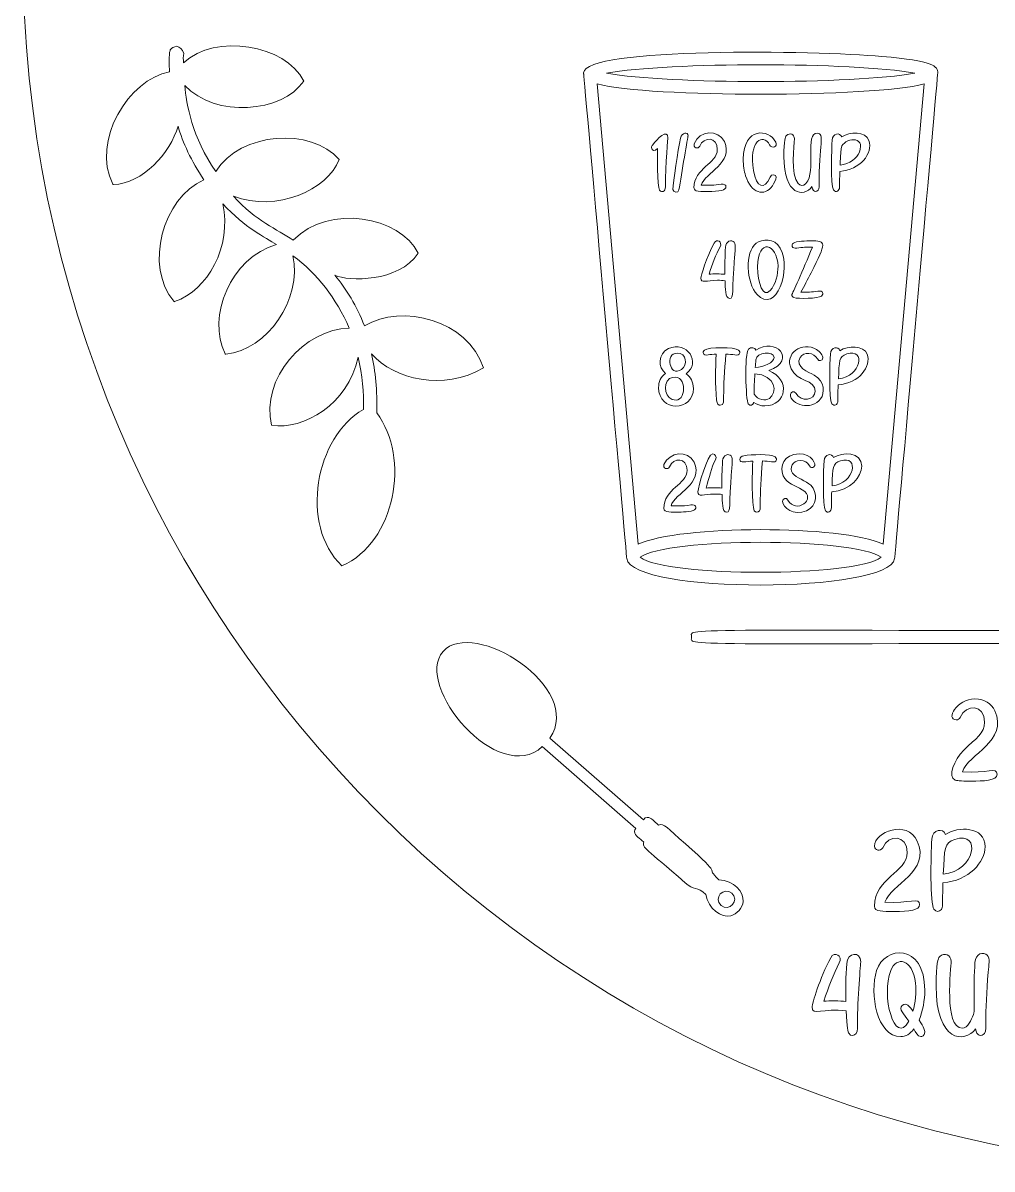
# Model space of a CAD drawing. Header units: inches. Extents: x 22.21 to 28.21, y -9.08 to -3.08.
# Drawn here: x 22.211 to 24.603, y -9.083 to -6.254 of the extents above; entities that cross this region are included whole.
import ezdxf

# ---------------------------------------------------------------- set-up
doc = ezdxf.new("R2010")
doc.units = ezdxf.units.IN
doc.header["$MEASUREMENT"] = 0
doc.layers.add('_U+0421_U+043B_U+043E_U+0439 1', color=7, linetype='Continuous')

msp = doc.modelspace()

# ---------------------------------------------------------------- linework, layer by layer
at = {"layer": '_U+0421_U+043B_U+043E_U+0439 1', "color": 1, "lineweight": 9, "true_color": 0xff0000}
msp.add_open_spline([(25.2111, -3.0833), (23.5543, -3.0833), (22.2111, -4.4265), (22.2111, -6.0833), (22.2111, -7.7402), (23.5543, -9.0833), (25.2111, -9.0833), (26.868, -9.0833), (28.2111, -7.7402), (28.2111, -6.0833), (28.2111, -4.4265), (26.868, -3.0833), (25.2111, -3.0833)], degree=3, knots=[0, 0, 0, 0, 1, 1, 1, 2, 2, 2, 3, 3, 3, 4, 4, 4, 4], dxfattribs=at)
at = {"layer": '_U+0421_U+043B_U+043E_U+0439 1', "color": 7, "lineweight": 9, "true_color": 0xffffff}
for points, knots in [([(23.0713, -7.0706), (23.0812, -7.1136), (23.0855, -7.1615), (23.0843, -7.2168), (23.1676, -7.3274), (23.1306, -7.5357), (22.9984, -7.5942), (22.892, -7.4937), (22.9337, -7.2738), (23.0512, -7.2079), (23.0531, -7.1668), (23.0488, -7.1235), (23.0385, -7.0792), (23.0135, -7.1951), (22.9039, -7.2594), (22.8247, -7.2473), (22.7968, -7.132), (22.9071, -7.0094), (23.0163, -7.0073), (22.9843, -6.9333), (22.9376, -6.8733), (22.8775, -6.8288), (22.9003, -6.9348), (22.8149, -7.0621), (22.7117, -7.0715), (22.7117, -7.0715), (22.7105, -7.0716), (22.7105, -7.0716), (22.7105, -7.0716), (22.71, -7.0705), (22.71, -7.0705), (22.664, -6.9801), (22.7244, -6.8324), (22.837, -6.8009), (22.8089, -6.7843), (22.7596, -6.7594), (22.7041, -6.7008), (22.7271, -6.8061), (22.6671, -6.9146), (22.5855, -6.9417), (22.5855, -6.9417), (22.5844, -6.9421), (22.5844, -6.9421), (22.5844, -6.9421), (22.5836, -6.9412), (22.5836, -6.9412), (22.5097, -6.8547), (22.5563, -6.6857), (22.6576, -6.6413), (22.6269, -6.5948), (22.605, -6.5491), (22.5938, -6.5084), (22.5752, -6.5756), (22.5057, -6.6516), (22.4344, -6.6528), (22.4344, -6.6528), (22.4333, -6.6529), (22.4333, -6.6529), (22.4333, -6.6529), (22.4329, -6.6519), (22.4329, -6.6519), (22.379, -6.5459), (22.4724, -6.3927), (22.5727, -6.3749), (22.5718, -6.3564), (22.5719, -6.3411), (22.5728, -6.3293), (22.5719, -6.3248), (22.5755, -6.3244), (22.5745, -6.3206), (22.5779, -6.315), (22.5839, -6.3133), (22.5902, -6.3117), (22.598, -6.3132), (22.605, -6.3189), (22.6078, -6.3292), (22.6062, -6.3359), (22.6072, -6.3452), (22.607, -6.3527), (22.6873, -6.2783), (22.8585, -6.3075), (22.9041, -6.3973), (22.8513, -6.4758), (22.6855, -6.4892), (22.6108, -6.4082), (22.6141, -6.4537), (22.6286, -6.5371), (22.687, -6.6205), (22.7483, -6.523), (22.9222, -6.5107), (22.9918, -6.5913), (22.9617, -6.6661), (22.8374, -6.7225), (22.7304, -6.6818), (22.7876, -6.7441), (22.837, -6.7625), (22.8782, -6.7901), (22.967, -6.6985), (23.1411, -6.7324), (23.1868, -6.8224), (23.1381, -6.8949), (23.0146, -6.892), (22.9804, -6.8769), (23.0096, -6.9106), (23.0343, -6.9526), (23.054, -7.0019), (23.146, -6.9455), (23.3092, -6.9872), (23.3476, -7.1056), (23.2487, -7.1627), (23.1278, -7.1349), (23.0713, -7.0706)], [0, 0, 0, 0, 1, 1, 1, 2, 2, 2, 3, 3, 3, 4, 4, 4, 5, 5, 5, 6, 6, 6, 7, 7, 7, 8, 8, 8, 9, 9, 9, 10, 10, 10, 11, 11, 11, 12, 12, 12, 13, 13, 13, 14, 14, 14, 15, 15, 15, 16, 16, 16, 17, 17, 17, 18, 18, 18, 19, 19, 19, 20, 20, 20, 21, 21, 21, 22, 22, 22, 23, 23, 23, 24, 24, 24, 25, 25, 25, 26, 26, 26, 27, 27, 27, 28, 28, 28, 29, 29, 29, 30, 30, 30, 31, 31, 31, 32, 32, 32, 33, 33, 33, 34, 34, 34, 35, 35, 35, 36, 36, 36, 37, 37, 37, 37]), ([(23.595, -6.3816), (23.5953, -6.3844), (23.7009, -7.5735), (23.7013, -7.5762), (23.7013, -7.5762), (23.7013, -7.5762), (23.7013, -7.5762), (23.7135, -7.6639), (24.3503, -7.6626), (24.3622, -7.5762), (24.3622, -7.5762), (24.3623, -7.5762), (24.3623, -7.5762), (24.3624, -7.5751), (24.4687, -6.3791), (24.4687, -6.3779), (24.4687, -6.3607), (24.4588, -6.3476), (24.331, -6.3366), (24.1683, -6.3225), (23.5955, -6.3127), (23.5948, -6.3774), (23.5948, -6.3774), (23.5948, -6.3794), (23.5948, -6.3794), (23.5949, -6.3802), (23.5949, -6.381), (23.595, -6.3816)], [0, 0, 0, 0, 1, 1, 1, 2, 2, 2, 3, 3, 3, 4, 4, 4, 5, 5, 5, 6, 6, 6, 7, 7, 7, 8, 8, 8, 9, 9, 9, 9]), ([(23.6516, -6.3779), (23.8038, -6.3502), (24.2594, -6.3502), (24.4119, -6.3779), (24.2597, -6.4056), (23.8041, -6.4057), (23.6516, -6.3779)], [0, 0, 0, 0, 1, 1, 1, 2, 2, 2, 2]), ([(23.7294, -7.541), (23.7294, -7.541), (23.6285, -6.4047), (23.6285, -6.4047), (23.758, -6.4385), (24.3066, -6.4382), (24.435, -6.4047), (24.435, -6.4047), (24.3341, -7.541), (24.3341, -7.541), (24.2325, -7.4922), (23.8288, -7.4932), (23.7294, -7.541)], [0, 0, 0, 0, 1, 1, 1, 2, 2, 2, 3, 3, 3, 4, 4, 4, 4]), ([(23.7624, -6.5616), (23.7624, -6.5596), (23.7633, -6.5574), (23.7652, -6.5549), (23.7754, -6.541), (23.8028, -6.5135), (23.8028, -6.5376), (23.8028, -6.5318), (23.7968, -6.6036), (23.7968, -6.6588), (23.7968, -6.6702), (23.7872, -6.674), (23.7821, -6.6667), (23.7756, -6.6576), (23.7769, -6.5749), (23.7772, -6.5637), (23.77, -6.5725), (23.7624, -6.5685), (23.7624, -6.5616)], [0, 0, 0, 0, 1, 1, 1, 2, 2, 2, 3, 3, 3, 4, 4, 4, 5, 5, 5, 6, 6, 6, 6]), ([(23.8153, -6.6651), (23.8153, -6.6483), (23.828, -6.5666), (23.8338, -6.5386), (23.837, -6.5233), (23.8524, -6.5227), (23.8524, -6.5327), (23.8524, -6.5327), (23.836, -6.6277), (23.8299, -6.6662), (23.8283, -6.6763), (23.8153, -6.6718), (23.8153, -6.6651)], [0, 0, 0, 0, 1, 1, 1, 2, 2, 2, 3, 3, 3, 4, 4, 4, 4]), ([(23.8678, -6.5524), (23.8799, -6.5188), (23.9276, -6.5157), (23.942, -6.5468), (23.9663, -6.5994), (23.8939, -6.6238), (23.8851, -6.6542), (23.9004, -6.6552), (23.9185, -6.6548), (23.9341, -6.6523), (23.9505, -6.6497), (23.9491, -6.6651), (23.9358, -6.6673), (23.9191, -6.6703), (23.8817, -6.6714), (23.8725, -6.6681), (23.8678, -6.6663), (23.8671, -6.6629), (23.8671, -6.661), (23.8671, -6.6116), (23.9246, -6.6021), (23.9246, -6.5666), (23.9246, -6.5346), (23.8915, -6.5339), (23.8812, -6.5582), (23.8774, -6.5663), (23.8643, -6.5621), (23.8678, -6.5524)], [0, 0, 0, 0, 1, 1, 1, 2, 2, 2, 3, 3, 3, 4, 4, 4, 5, 5, 5, 6, 6, 6, 7, 7, 7, 8, 8, 8, 9, 9, 9, 9]), ([(23.9944, -6.6314), (23.9906, -6.6194), (23.9887, -6.6057), (23.9887, -6.5906), (23.9887, -6.5101), (24.0525, -6.5147), (24.0689, -6.5483), (24.0743, -6.5598), (24.0595, -6.5652), (24.0538, -6.555), (24.0378, -6.5253), (24.0014, -6.5442), (24.0139, -6.6184), (24.0211, -6.6606), (24.0411, -6.6675), (24.0549, -6.6346), (24.0584, -6.6264), (24.0698, -6.6266), (24.0698, -6.6349), (24.0698, -6.6402), (24.0636, -6.6514), (24.0606, -6.6558), (24.041, -6.685), (24.0077, -6.6736), (23.9944, -6.6314)], [0, 0, 0, 0, 1, 1, 1, 2, 2, 2, 3, 3, 3, 4, 4, 4, 5, 5, 5, 6, 6, 6, 7, 7, 7, 8, 8, 8, 8]), ([(24.0889, -6.5829), (24.0889, -6.5433), (24.0921, -6.5349), (24.0952, -6.5319), (24.1035, -6.524), (24.1149, -6.5286), (24.1149, -6.5401), (24.1149, -6.554), (24.1039, -6.6294), (24.1246, -6.6506), (24.1293, -6.6556), (24.1371, -6.6574), (24.1434, -6.6504), (24.1707, -6.6204), (24.1393, -6.5249), (24.1713, -6.5261), (24.1904, -6.5268), (24.1757, -6.5523), (24.1757, -6.6584), (24.1757, -6.6728), (24.1601, -6.6751), (24.1583, -6.658), (24.1384, -6.6852), (24.0889, -6.681), (24.0889, -6.5829)], [0, 0, 0, 0, 1, 1, 1, 2, 2, 2, 3, 3, 3, 4, 4, 4, 5, 5, 5, 6, 6, 6, 7, 7, 7, 8, 8, 8, 8]), ([(24.2117, -6.6663), (24.2117, -6.6663), (24.2118, -6.6663), (24.2118, -6.6663), (24.2169, -6.6736), (24.2265, -6.6698), (24.2265, -6.6585), (24.2265, -6.6433), (24.2266, -6.6312), (24.227, -6.6204), (24.2757, -6.6174), (24.3103, -6.5762), (24.2987, -6.544), (24.2906, -6.5216), (24.2514, -6.5218), (24.2316, -6.5354), (24.2278, -6.5233), (24.2092, -6.5259), (24.2081, -6.5435), (24.207, -6.5599), (24.2038, -6.655), (24.2117, -6.6663)], [0, 0, 0, 0, 1, 1, 1, 2, 2, 2, 3, 3, 3, 4, 4, 4, 5, 5, 5, 6, 6, 6, 7, 7, 7, 7]), ([(24.2752, -6.5728), (24.2694, -6.5876), (24.2517, -6.6027), (24.2277, -6.6049), (24.2289, -6.5803), (24.2297, -6.5674), (24.2308, -6.5618), (24.2357, -6.5386), (24.2922, -6.5297), (24.2752, -6.5728)], [0, 0, 0, 0, 1, 1, 1, 2, 2, 2, 3, 3, 3, 3]), ([(23.9672, -6.8312), (23.96, -6.9188), (23.9668, -6.9339), (23.9549, -6.9339), (23.9434, -6.9339), (23.9446, -6.9082), (23.9439, -6.8909), (23.9437, -6.8907), (23.9436, -6.8905), (23.9435, -6.8903), (23.9379, -6.8896), (23.9318, -6.8892), (23.925, -6.8892), (23.8983, -6.8892), (23.8841, -6.8979), (23.8841, -6.884), (23.8841, -6.8787), (23.8978, -6.833), (23.9167, -6.7976), (23.9234, -6.7852), (23.9381, -6.7946), (23.9315, -6.8065), (23.9213, -6.8259), (23.9122, -6.8488), (23.9044, -6.8744), (23.9142, -6.8731), (23.9336, -6.8734), (23.9434, -6.8745), (23.943, -6.853), (23.9435, -6.8301), (23.9449, -6.8075), (23.9458, -6.7923), (23.9597, -6.788), (23.9662, -6.7953), (23.9714, -6.801), (23.9679, -6.823), (23.9672, -6.8312)], [0, 0, 0, 0, 1, 1, 1, 2, 2, 2, 3, 3, 3, 4, 4, 4, 5, 5, 5, 6, 6, 6, 7, 7, 7, 8, 8, 8, 9, 9, 9, 10, 10, 10, 11, 11, 11, 12, 12, 12, 12]), ([(24.0801, -6.8101), (24.0654, -6.7832), (24.0346, -6.7873), (24.0207, -6.7977), (23.9919, -6.8191), (23.9959, -6.8962), (24.0228, -6.9245), (24.0695, -6.9737), (24.1092, -6.8635), (24.0801, -6.8101)], [0, 0, 0, 0, 1, 1, 1, 2, 2, 2, 3, 3, 3, 3]), ([(24.0241, -6.8562), (24.0241, -6.7831), (24.0727, -6.7984), (24.0745, -6.8544), (24.0751, -6.8733), (24.0678, -6.9007), (24.0553, -6.9145), (24.0377, -6.9344), (24.0241, -6.8956), (24.0241, -6.8562)], [0, 0, 0, 0, 1, 1, 1, 2, 2, 2, 3, 3, 3, 3]), ([(24.1543, -6.7918), (24.1956, -6.7918), (24.1935, -6.7953), (24.1563, -6.8706), (24.1478, -6.8876), (24.1392, -6.9037), (24.1308, -6.9185), (24.1449, -6.9188), (24.1589, -6.9184), (24.173, -6.9162), (24.186, -6.9141), (24.188, -6.923), (24.1817, -6.9283), (24.1744, -6.9343), (24.1231, -6.9354), (24.1139, -6.9319), (24.1106, -6.9307), (24.1086, -6.9281), (24.1086, -6.9247), (24.1086, -6.9247), (24.1367, -6.8644), (24.1592, -6.8073), (24.1463, -6.8071), (24.134, -6.8076), (24.121, -6.8096), (24.1086, -6.8116), (24.106, -6.8027), (24.1124, -6.7975), (24.1185, -6.7925), (24.1464, -6.7918), (24.1543, -6.7918)], [0, 0, 0, 0, 1, 1, 1, 2, 2, 2, 3, 3, 3, 4, 4, 4, 5, 5, 5, 6, 6, 6, 7, 7, 7, 8, 8, 8, 9, 9, 9, 10, 10, 10, 10]), ([(23.8657, -7.1563), (23.8657, -7.1403), (23.8587, -7.1279), (23.8477, -7.1202), (23.8855, -7.0931), (23.85, -7.037), (23.8041, -7.0578), (23.7777, -7.0697), (23.7774, -7.1052), (23.7971, -7.1194), (23.7853, -7.1272), (23.7797, -7.1402), (23.7797, -7.154), (23.7797, -7.2148), (23.8657, -7.2143), (23.8657, -7.1563)], [0, 0, 0, 0, 1, 1, 1, 2, 2, 2, 3, 3, 3, 4, 4, 4, 5, 5, 5, 5]), ([(24.0201, -7.0618), (24.0171, -7.0552), (24.0083, -7.0532), (24.0016, -7.0597), (23.9911, -7.0698), (23.9953, -7.1865), (24.0007, -7.1941), (24.0053, -7.2007), (24.0129, -7.1979), (24.0148, -7.1906), (24.0222, -7.1961), (24.0315, -7.1995), (24.0422, -7.1995), (24.0962, -7.1985), (24.106, -7.1338), (24.0517, -7.1122), (24.1237, -7.0856), (24.0671, -7.028), (24.0201, -7.0618)], [0, 0, 0, 0, 1, 1, 1, 2, 2, 2, 3, 3, 3, 4, 4, 4, 5, 5, 5, 6, 6, 6, 6]), ([(24.1797, -7.1816), (24.1566, -7.2134), (24.105, -7.1957), (24.105, -7.1712), (24.105, -7.164), (24.1146, -7.1611), (24.1184, -7.1678), (24.1315, -7.1908), (24.1663, -7.1857), (24.1663, -7.163), (24.166, -7.1339), (24.1211, -7.1392), (24.1068, -7.1079), (24.0894, -7.0693), (24.1342, -7.0396), (24.1694, -7.0599), (24.1792, -7.0656), (24.185, -7.0761), (24.185, -7.0809), (24.185, -7.0877), (24.1751, -7.0909), (24.1717, -7.0835), (24.1638, -7.067), (24.1376, -7.0649), (24.1293, -7.0799), (24.1155, -7.1043), (24.1497, -7.1151), (24.1637, -7.1233), (24.1909, -7.1391), (24.1899, -7.1677), (24.1797, -7.1816)], [0, 0, 0, 0, 1, 1, 1, 2, 2, 2, 3, 3, 3, 4, 4, 4, 5, 5, 5, 6, 6, 6, 7, 7, 7, 8, 8, 8, 9, 9, 9, 10, 10, 10, 10]), ([(23.8365, -7.1093), (23.8365, -7.1093), (23.8365, -7.1093), (23.8365, -7.1093), (23.8058, -7.13), (23.796, -7.0689), (23.8253, -7.0689), (23.8487, -7.0689), (23.8525, -7.0985), (23.8365, -7.1093)], [0, 0, 0, 0, 1, 1, 1, 2, 2, 2, 3, 3, 3, 3]), ([(23.9683, -7.0735), (23.9614, -7.0724), (23.9538, -7.0717), (23.9458, -7.0713), (23.9422, -7.1144), (23.9403, -7.1494), (23.9403, -7.1755), (23.9403, -7.1851), (23.9415, -7.1978), (23.9318, -7.1978), (23.9281, -7.1978), (23.9237, -7.1945), (23.9229, -7.1855), (23.9196, -7.1449), (23.9197, -7.1094), (23.9218, -7.0715), (23.9147, -7.0718), (23.9079, -7.0725), (23.9017, -7.0735), (23.8888, -7.0754), (23.8869, -7.0664), (23.893, -7.0614), (23.9023, -7.0539), (23.9676, -7.0538), (23.9769, -7.0614), (23.9769, -7.0614), (23.9769, -7.0614), (23.9769, -7.0614), (23.9833, -7.0665), (23.9809, -7.0754), (23.9683, -7.0735)], [0, 0, 0, 0, 1, 1, 1, 2, 2, 2, 3, 3, 3, 4, 4, 4, 5, 5, 5, 6, 6, 6, 7, 7, 7, 8, 8, 8, 9, 9, 9, 10, 10, 10, 10]), ([(24.0183, -7.1047), (24.0188, -7.0984), (24.0193, -7.092), (24.0198, -7.0857), (24.0212, -7.0667), (24.0647, -7.0632), (24.0647, -7.0796), (24.0647, -7.0935), (24.0396, -7.1029), (24.0183, -7.1047)], [0, 0, 0, 0, 1, 1, 1, 2, 2, 2, 3, 3, 3, 3]), ([(24.2274, -7.0632), (24.2235, -7.0511), (24.205, -7.0536), (24.2039, -7.0713), (24.2024, -7.0919), (24.1998, -7.1832), (24.2075, -7.1941), (24.2126, -7.2013), (24.2222, -7.1975), (24.2222, -7.1862), (24.2222, -7.1711), (24.2224, -7.158), (24.2228, -7.1473), (24.2748, -7.144), (24.3051, -7.1015), (24.2945, -7.0718), (24.2863, -7.0494), (24.2471, -7.0496), (24.2274, -7.0632)], [0, 0, 0, 0, 1, 1, 1, 2, 2, 2, 3, 3, 3, 4, 4, 4, 5, 5, 5, 6, 6, 6, 6]), ([(24.2235, -7.1327), (24.2257, -7.0876), (24.2244, -7.0776), (24.2441, -7.0712), (24.2922, -7.0556), (24.2803, -7.1276), (24.2235, -7.1327)], [0, 0, 0, 0, 1, 1, 1, 2, 2, 2, 2]), ([(23.8228, -7.1852), (23.7951, -7.1852), (23.7885, -7.1459), (23.8067, -7.1321), (23.8494, -7.1108), (23.8501, -7.1852), (23.8228, -7.1852)], [0, 0, 0, 0, 1, 1, 1, 2, 2, 2, 2]), ([(24.0531, -7.1809), (24.0434, -7.1876), (24.0251, -7.1858), (24.0154, -7.1702), (24.0155, -7.155), (24.0161, -7.138), (24.0173, -7.1199), (24.0702, -7.1234), (24.0733, -7.167), (24.0531, -7.1809)], [0, 0, 0, 0, 1, 1, 1, 2, 2, 2, 3, 3, 3, 3]), ([(23.8104, -7.4459), (23.8154, -7.4462), (23.8207, -7.4464), (23.8262, -7.4464), (23.8383, -7.4464), (23.8494, -7.4455), (23.8594, -7.4439), (23.8724, -7.4419), (23.8745, -7.4508), (23.8682, -7.456), (23.862, -7.4611), (23.8342, -7.4617), (23.8262, -7.4617), (23.8149, -7.4617), (23.7925, -7.4635), (23.7925, -7.4527), (23.7925, -7.4033), (23.85, -7.3937), (23.85, -7.3583), (23.85, -7.3264), (23.8169, -7.3255), (23.8065, -7.3499), (23.8028, -7.358), (23.7893, -7.3536), (23.7931, -7.3441), (23.8057, -7.3127), (23.8528, -7.3073), (23.8673, -7.3384), (23.892, -7.3913), (23.8196, -7.4146), (23.8104, -7.4459)], [0, 0, 0, 0, 1, 1, 1, 2, 2, 2, 3, 3, 3, 4, 4, 4, 5, 5, 5, 6, 6, 6, 7, 7, 7, 8, 8, 8, 9, 9, 9, 10, 10, 10, 10]), ([(23.9588, -7.323), (23.964, -7.3288), (23.9605, -7.3508), (23.9599, -7.359), (23.9526, -7.4466), (23.9594, -7.4617), (23.9475, -7.4617), (23.936, -7.4617), (23.9373, -7.4355), (23.9365, -7.4181), (23.9309, -7.4174), (23.9246, -7.417), (23.9177, -7.417), (23.8909, -7.417), (23.8768, -7.4256), (23.8768, -7.4117), (23.8768, -7.4006), (23.9004, -7.3177), (23.9135, -7.3177), (23.9199, -7.3177), (23.9239, -7.3252), (23.9199, -7.3324), (23.9097, -7.3518), (23.9048, -7.3766), (23.8971, -7.4022), (23.9064, -7.401), (23.9258, -7.4011), (23.9361, -7.4023), (23.9357, -7.3808), (23.9362, -7.3579), (23.9376, -7.3352), (23.9385, -7.3201), (23.9524, -7.3158), (23.9588, -7.323)], [0, 0, 0, 0, 1, 1, 1, 2, 2, 2, 3, 3, 3, 4, 4, 4, 5, 5, 5, 6, 6, 6, 7, 7, 7, 8, 8, 8, 9, 9, 9, 10, 10, 10, 11, 11, 11, 11]), ([(24.0587, -7.3374), (24.0518, -7.3363), (24.0442, -7.3356), (24.0362, -7.3352), (24.0326, -7.3782), (24.0308, -7.4133), (24.0307, -7.4394), (24.0307, -7.4448), (24.0316, -7.454), (24.0285, -7.4582), (24.0252, -7.4627), (24.0197, -7.4631), (24.016, -7.458), (24.0084, -7.4475), (24.0112, -7.3536), (24.0122, -7.3354), (23.9965, -7.3361), (23.9802, -7.3419), (23.9802, -7.3314), (23.9802, -7.3278), (23.9832, -7.3236), (23.9905, -7.3224), (24.0069, -7.3195), (24.0574, -7.3172), (24.0674, -7.3253), (24.0674, -7.3253), (24.0674, -7.3253), (24.0674, -7.3253), (24.0737, -7.3304), (24.0714, -7.3393), (24.0587, -7.3374)], [0, 0, 0, 0, 1, 1, 1, 2, 2, 2, 3, 3, 3, 4, 4, 4, 5, 5, 5, 6, 6, 6, 7, 7, 7, 8, 8, 8, 9, 9, 9, 10, 10, 10, 10]), ([(24.1444, -7.4584), (24.1133, -7.4725), (24.0857, -7.4499), (24.0857, -7.4351), (24.0857, -7.4279), (24.0955, -7.4248), (24.0991, -7.4317), (24.1178, -7.4676), (24.1729, -7.43), (24.1341, -7.4064), (24.1165, -7.3957), (24.0965, -7.3916), (24.0875, -7.3718), (24.0777, -7.3501), (24.0878, -7.3177), (24.127, -7.3177), (24.1567, -7.3177), (24.1714, -7.3438), (24.1631, -7.35), (24.1597, -7.3527), (24.1546, -7.3522), (24.1523, -7.3474), (24.1483, -7.3389), (24.139, -7.3338), (24.1296, -7.3338), (24.1092, -7.3338), (24.102, -7.3532), (24.1106, -7.3656), (24.1184, -7.3767), (24.1435, -7.3841), (24.1554, -7.3954), (24.1554, -7.3954), (24.1554, -7.3954), (24.1554, -7.3954), (24.1726, -7.4121), (24.1719, -7.446), (24.1444, -7.4584)], [0, 0, 0, 0, 1, 1, 1, 2, 2, 2, 3, 3, 3, 4, 4, 4, 5, 5, 5, 6, 6, 6, 7, 7, 7, 8, 8, 8, 9, 9, 9, 10, 10, 10, 11, 11, 11, 12, 12, 12, 12]), ([(24.2115, -7.327), (24.2076, -7.3149), (24.1891, -7.3177), (24.1881, -7.3352), (24.1866, -7.3562), (24.184, -7.4469), (24.1917, -7.458), (24.1968, -7.4652), (24.2064, -7.4614), (24.2064, -7.4501), (24.2064, -7.4351), (24.2066, -7.422), (24.207, -7.4112), (24.2527, -7.4083), (24.2811, -7.3745), (24.2811, -7.3483), (24.2811, -7.3116), (24.2326, -7.3125), (24.2115, -7.327)], [0, 0, 0, 0, 1, 1, 1, 2, 2, 2, 3, 3, 3, 4, 4, 4, 5, 5, 5, 6, 6, 6, 6]), ([(24.2077, -7.3966), (24.2098, -7.3513), (24.2087, -7.3414), (24.2283, -7.3351), (24.2763, -7.3195), (24.2645, -7.3914), (24.2077, -7.3966)], [0, 0, 0, 0, 1, 1, 1, 2, 2, 2, 2]), ([(24.3293, -7.5731), (24.2636, -7.6222), (23.8005, -7.6226), (23.7341, -7.5731), (23.7999, -7.5239), (24.263, -7.5235), (24.3293, -7.5731)], [0, 0, 0, 0, 1, 1, 1, 2, 2, 2, 2]), ([(23.9281, -8.3691), (23.8901, -8.3316), (23.9452, -8.3675), (23.8459, -8.2807), (23.8008, -8.2412), (23.7932, -8.228), (23.7793, -8.2344), (23.7777, -8.2318), (23.765, -8.2213), (23.7626, -8.2191), (23.7586, -8.2156), (23.7528, -8.2141), (23.7468, -8.2162), (23.7468, -8.2162), (23.7424, -8.2213), (23.7424, -8.2213), (23.7424, -8.2213), (23.5114, -8.0192), (23.5114, -8.0192), (23.5975, -7.8945), (23.3217, -7.7215), (23.248, -7.8057), (23.1738, -7.8906), (23.3854, -8.1401), (23.4928, -8.0405), (23.4928, -8.0405), (23.7238, -8.2425), (23.7238, -8.2425), (23.7238, -8.2425), (23.7208, -8.2459), (23.7208, -8.2459), (23.7187, -8.2584), (23.7294, -8.2643), (23.7393, -8.2729), (23.7405, -8.2739), (23.7421, -8.2748), (23.7433, -8.2754), (23.7386, -8.2905), (23.7474, -8.2908), (23.8453, -8.3763), (23.8677, -8.3959), (23.8742, -8.3854), (23.8965, -8.4051), (23.9023, -8.4419), (23.9347, -8.4635), (23.9579, -8.4578), (23.9731, -8.4542), (23.9868, -8.4386), (23.9884, -8.4229), (23.9906, -8.3997), (23.9657, -8.3704), (23.9281, -8.3691)], [0, 0, 0, 0, 1, 1, 1, 2, 2, 2, 3, 3, 3, 4, 4, 4, 5, 5, 5, 6, 6, 6, 7, 7, 7, 8, 8, 8, 9, 9, 9, 10, 10, 10, 11, 11, 11, 12, 12, 12, 13, 13, 13, 14, 14, 14, 15, 15, 15, 16, 16, 16, 17, 17, 17, 17]), ([(25.1498, -7.7855), (23.7851, -7.7855), (23.8612, -7.7929), (23.8612, -7.7698), (23.8612, -7.7467), (23.7854, -7.7542), (25.1498, -7.7542), (25.1704, -7.7542), (25.1704, -7.7855), (25.1498, -7.7855)], [0, 0, 0, 0, 1, 1, 1, 2, 2, 2, 3, 3, 3, 3]), ([(24.5295, -8.1028), (24.5907, -8.1066), (24.6151, -8.0903), (24.6151, -8.1088), (24.6151, -8.1246), (24.5804, -8.1257), (24.5512, -8.1257), (24.5226, -8.1257), (24.5148, -8.1242), (24.5113, -8.1229), (24.4927, -8.116), (24.5084, -8.0731), (24.533, -8.049), (24.5629, -8.0197), (24.5843, -8.0082), (24.5843, -7.98), (24.5843, -7.9353), (24.5382, -7.9345), (24.5239, -7.9683), (24.5221, -7.9722), (24.5186, -7.9744), (24.514, -7.9744), (24.4878, -7.9744), (24.5148, -7.9226), (24.5603, -7.9226), (24.5847, -7.9226), (24.6012, -7.9343), (24.6093, -7.9519), (24.644, -8.0265), (24.5428, -8.0593), (24.5295, -8.1028)], [0, 0, 0, 0, 1, 1, 1, 2, 2, 2, 3, 3, 3, 4, 4, 4, 5, 5, 5, 6, 6, 6, 7, 7, 7, 8, 8, 8, 9, 9, 9, 10, 10, 10, 10]), ([(24.3601, -8.4474), (24.3332, -8.4474), (24.3124, -8.4483), (24.3124, -8.4344), (24.3124, -8.3646), (24.3932, -8.3514), (24.3932, -8.3017), (24.3932, -8.2572), (24.3471, -8.2561), (24.3328, -8.29), (24.3281, -8.3001), (24.3124, -8.2968), (24.3124, -8.2864), (24.3124, -8.2503), (24.3932, -8.2199), (24.4182, -8.2737), (24.4528, -8.3481), (24.3517, -8.381), (24.3384, -8.4245), (24.3996, -8.4283), (24.4239, -8.412), (24.4239, -8.4305), (24.4239, -8.4444), (24.3997, -8.4474), (24.3601, -8.4474)], [0, 0, 0, 0, 1, 1, 1, 2, 2, 2, 3, 3, 3, 4, 4, 4, 5, 5, 5, 6, 6, 6, 7, 7, 7, 8, 8, 8, 8]), ([(24.4775, -8.4423), (24.4775, -8.4423), (24.4775, -8.4423), (24.4775, -8.4423), (24.4795, -8.4394), (24.4806, -8.4355), (24.4806, -8.4308), (24.4806, -8.4096), (24.4809, -8.3913), (24.4814, -8.3763), (24.5456, -8.3721), (24.5855, -8.3247), (24.5855, -8.2877), (24.5855, -8.2359), (24.5177, -8.237), (24.4876, -8.2573), (24.4819, -8.2408), (24.4556, -8.2439), (24.4541, -8.2693), (24.4512, -8.3119), (24.4496, -8.4281), (24.4593, -8.442), (24.4644, -8.4493), (24.4725, -8.449), (24.4775, -8.4423)], [0, 0, 0, 0, 1, 1, 1, 2, 2, 2, 3, 3, 3, 4, 4, 4, 5, 5, 5, 6, 6, 6, 7, 7, 7, 8, 8, 8, 8]), ([(24.4823, -8.3552), (24.4854, -8.2922), (24.4837, -8.2783), (24.5111, -8.2694), (24.578, -8.2478), (24.5615, -8.3477), (24.4823, -8.3552)], [0, 0, 0, 0, 1, 1, 1, 2, 2, 2, 2]), ([(23.9339, -8.4324), (23.9132, -8.4144), (23.941, -8.3852), (23.9604, -8.4021), (23.9804, -8.4196), (23.9539, -8.4499), (23.9339, -8.4324)], [0, 0, 0, 0, 1, 1, 1, 2, 2, 2, 2]), ([(24.2786, -8.5717), (24.2786, -8.5717), (24.2704, -8.6671), (24.2704, -8.7219), (24.2704, -8.7297), (24.2716, -8.7426), (24.2673, -8.7485), (24.2626, -8.755), (24.2546, -8.7559), (24.2492, -8.7482), (24.2468, -8.7449), (24.2443, -8.7358), (24.2425, -8.6923), (24.1858, -8.6852), (24.1585, -8.7063), (24.1585, -8.6831), (24.1585, -8.6756), (24.1777, -8.6113), (24.2044, -8.5615), (24.2138, -8.5439), (24.2352, -8.5572), (24.2257, -8.5744), (24.2114, -8.6016), (24.1987, -8.6335), (24.1878, -8.6692), (24.2013, -8.6676), (24.2284, -8.668), (24.2418, -8.6695), (24.2413, -8.6394), (24.2419, -8.6087), (24.2439, -8.5756), (24.2456, -8.548), (24.2786, -8.5452), (24.2786, -8.5717)], [0, 0, 0, 0, 1, 1, 1, 2, 2, 2, 3, 3, 3, 4, 4, 4, 5, 5, 5, 6, 6, 6, 7, 7, 7, 8, 8, 8, 9, 9, 9, 10, 10, 10, 11, 11, 11, 11]), ([(24.4366, -8.6419), (24.4366, -8.5242), (24.3372, -8.532), (24.3177, -8.5933), (24.2997, -8.6498), (24.318, -8.7563), (24.3773, -8.7563), (24.3894, -8.7563), (24.4004, -8.75), (24.4099, -8.7375), (24.4144, -8.7447), (24.4188, -8.7562), (24.4271, -8.7562), (24.4287, -8.7562), (24.4365, -8.7556), (24.4365, -8.7451), (24.4365, -8.7413), (24.4349, -8.7346), (24.4225, -8.7155), (24.4322, -8.6928), (24.4366, -8.6665), (24.4366, -8.6419)], [0, 0, 0, 0, 1, 1, 1, 2, 2, 2, 3, 3, 3, 4, 4, 4, 5, 5, 5, 6, 6, 6, 7, 7, 7, 7]), ([(24.381, -8.6793), (24.381, -8.6793), (24.3809, -8.6793), (24.3809, -8.6793), (24.3712, -8.6888), (24.3842, -8.6994), (24.3975, -8.7186), (24.3617, -8.7818), (24.3282, -8.6533), (24.3525, -8.5933), (24.3666, -8.558), (24.4069, -8.5626), (24.4135, -8.624), (24.4161, -8.6477), (24.4137, -8.6725), (24.4074, -8.6939), (24.3992, -8.6827), (24.3912, -8.6695), (24.381, -8.6793)], [0, 0, 0, 0, 1, 1, 1, 2, 2, 2, 3, 3, 3, 4, 4, 4, 5, 5, 5, 6, 6, 6, 6]), ([(24.5909, -8.5556), (24.598, -8.5634), (24.5948, -8.5791), (24.5933, -8.5971), (24.5891, -8.6463), (24.587, -8.6882), (24.587, -8.7215), (24.587, -8.7293), (24.5882, -8.7425), (24.5839, -8.7485), (24.577, -8.7579), (24.5641, -8.7545), (24.5621, -8.7372), (24.5351, -8.7732), (24.4644, -8.771), (24.4644, -8.6309), (24.4644, -8.575), (24.4689, -8.5631), (24.4734, -8.5589), (24.4853, -8.5477), (24.5016, -8.5543), (24.5016, -8.5707), (24.5016, -8.5845), (24.4832, -8.7353), (24.5291, -8.7353), (24.5425, -8.7353), (24.5521, -8.7148), (24.5565, -8.7021), (24.5598, -8.693), (24.5588, -8.6741), (24.5585, -8.6641), (24.5575, -8.6353), (24.5586, -8.6018), (24.5605, -8.5733), (24.5618, -8.5515), (24.5814, -8.545), (24.5909, -8.5556)], [0, 0, 0, 0, 1, 1, 1, 2, 2, 2, 3, 3, 3, 4, 4, 4, 5, 5, 5, 6, 6, 6, 7, 7, 7, 8, 8, 8, 9, 9, 9, 10, 10, 10, 11, 11, 11, 12, 12, 12, 12])]:
    msp.add_open_spline(points, degree=3, knots=knots, dxfattribs=at)

doc.saveas('drawing.dxf')
